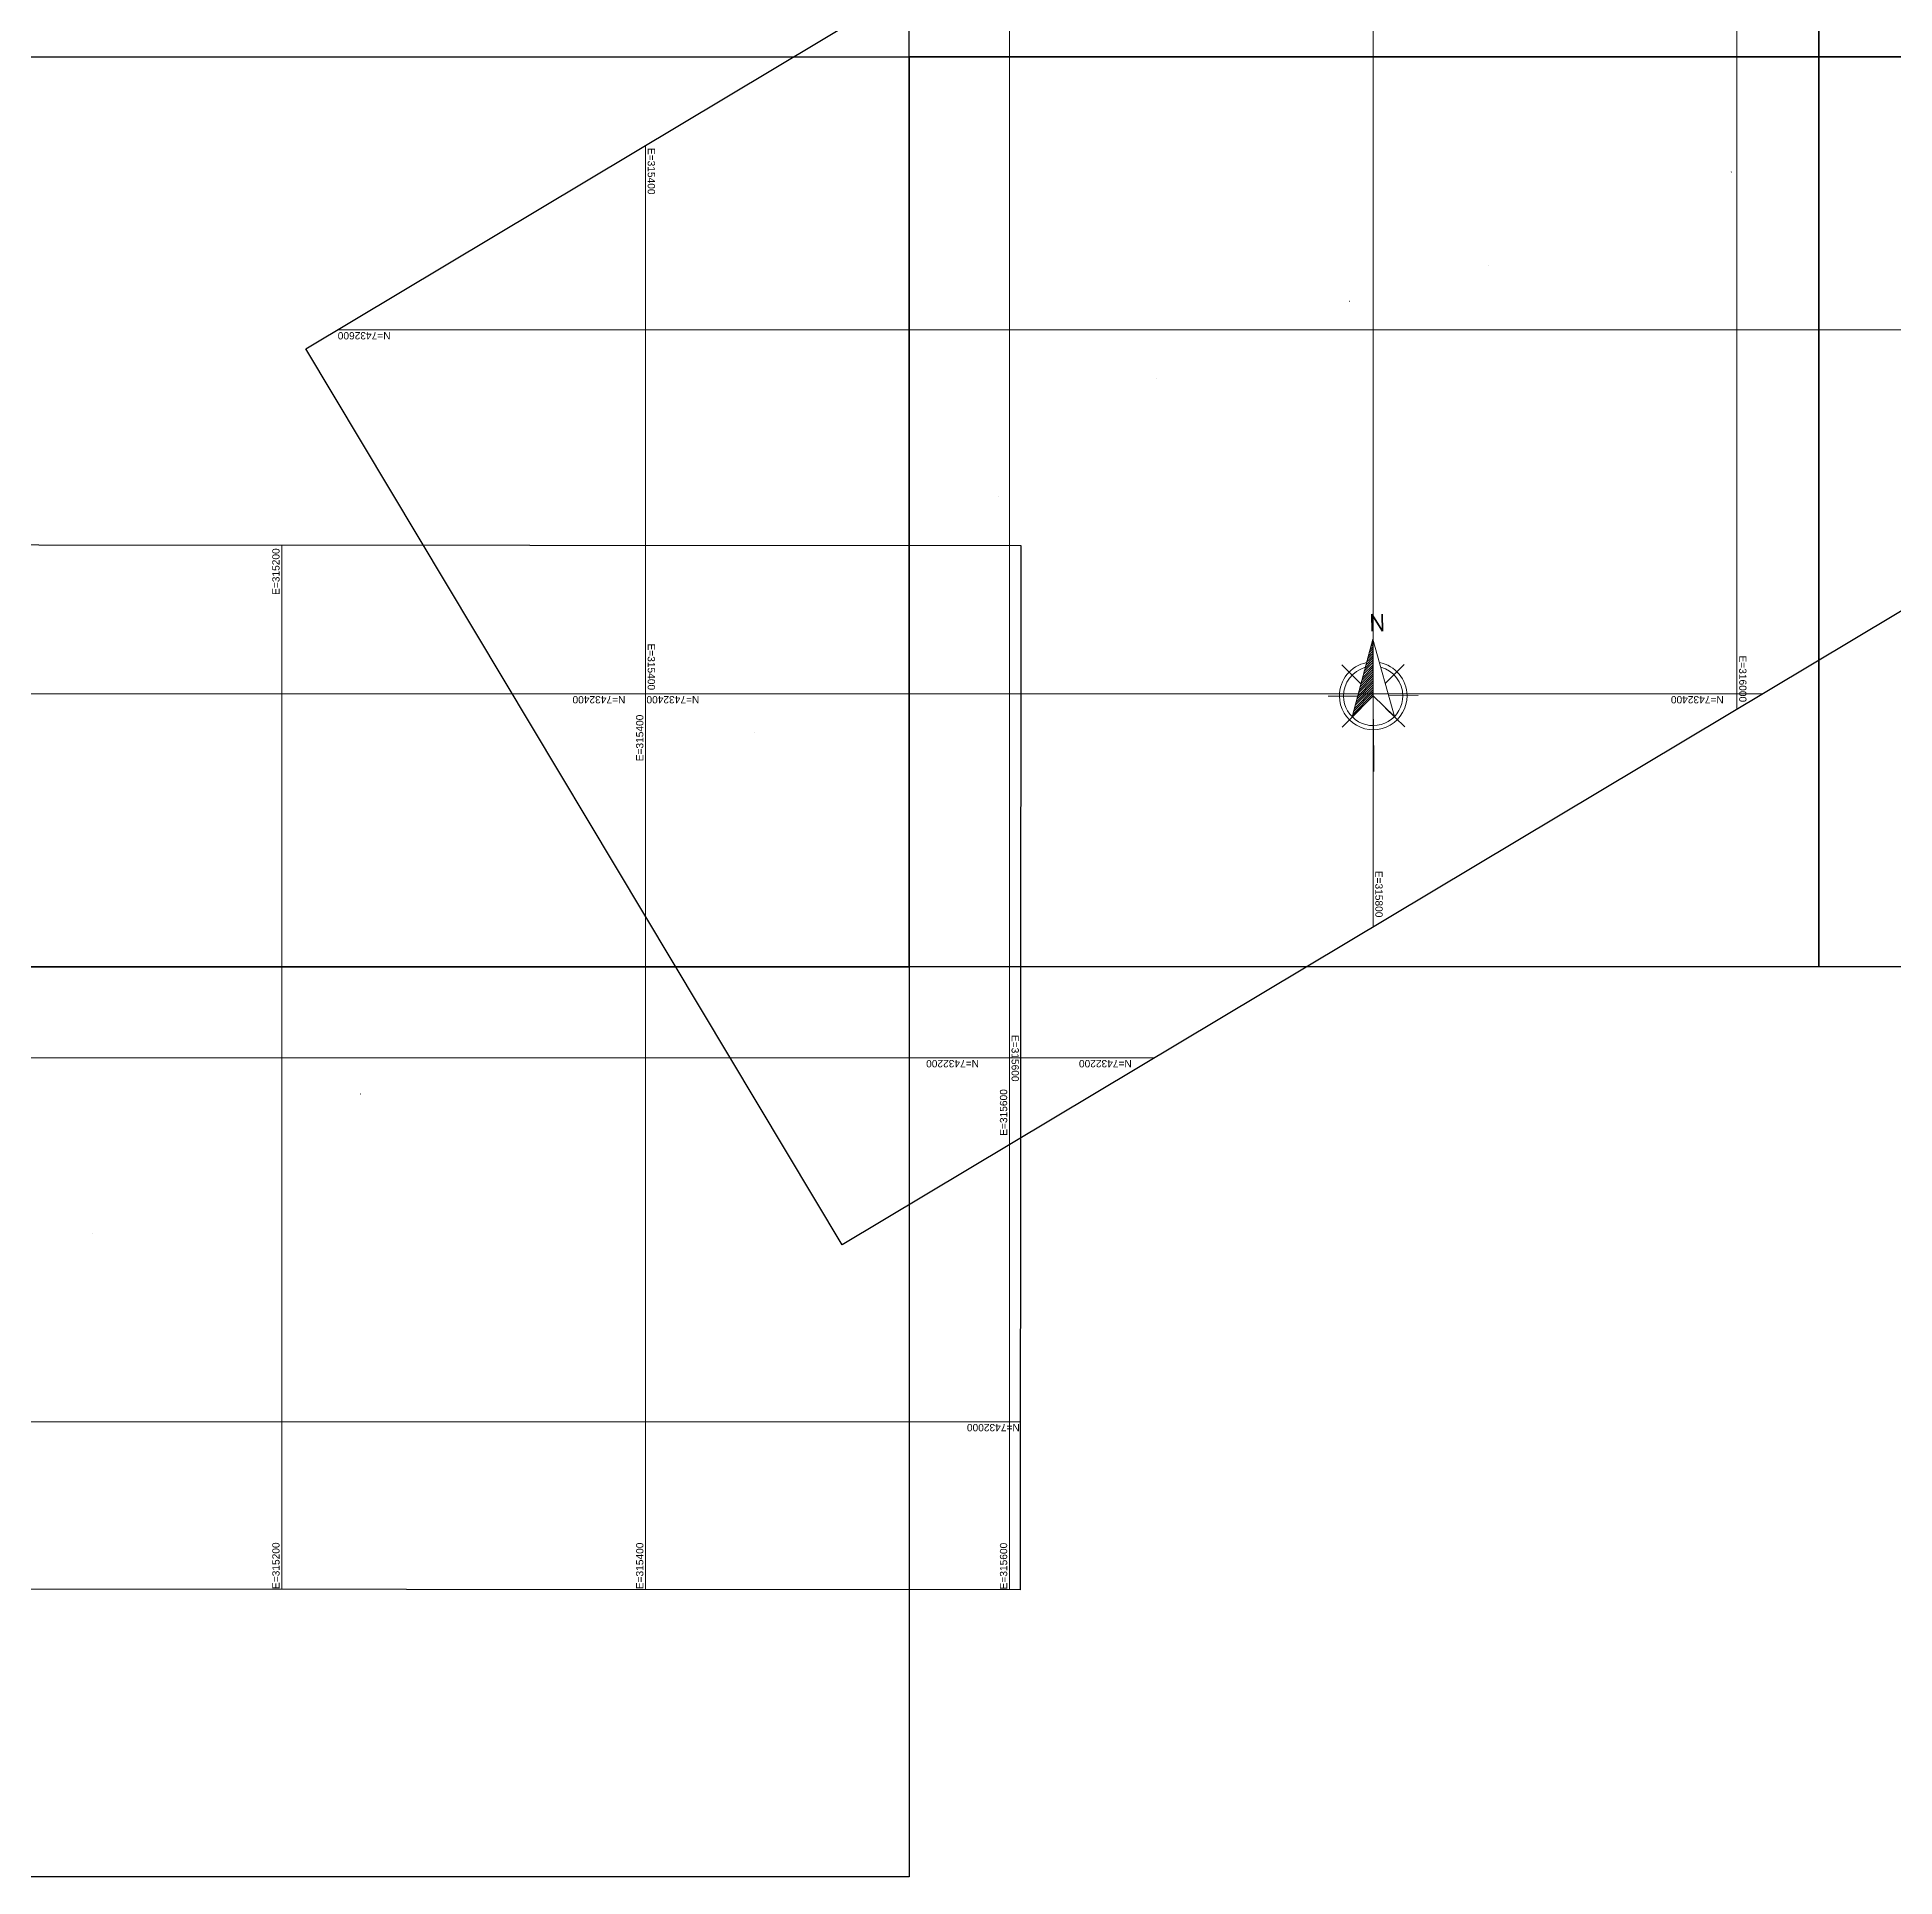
# Model space of a CAD drawing. Header units: metres. Extents: x 307545 to 341809, y 7387092 to 7434457.
# Drawn here: x 315066 to 316087, y 7431750 to 7432761 of the extents above; entities that cross this region are included whole.
import ezdxf
from ezdxf.enums import TextEntityAlignment as Align

# ---------------------------------------------------------------- set-up
doc = ezdxf.new("R2010")
doc.units = ezdxf.units.M
doc.header["$LTSCALE"] = 10
for name, color, linetype, lineweight in [('2 - TIC', 40, 'TIC_LINE', 30), ('A-NORTE', 2, 'Continuous', 9), ('F-VT-MALHA', 8, 'Continuous', 0)]:
    doc.layers.add(name, color=color, linetype=linetype, lineweight=lineweight)
doc.layers.add('A-IMAGENS', color=255, linetype='Continuous')
doc.layers.add('F-SC-MALHA-TXT', color=8, linetype='Continuous')
doc.layers.add('A-VIEWPORTS', color=2, linetype='Continuous', plot=False)
doc.styles.add('Arial', font='arial.ttf')
doc.styles.add('R200', font='simplex.shx', dxfattribs={"height": 5})
doc.styles.get("Standard").update_dxf_attribs({"font": 'arial.ttf'})
doc.linetypes.add('TIC_LINE', pattern='A,3.5,-0.25,["TIC",Standard,S=0.175,R=0,X=-0.05,Y=-0.1],-0.5', length=4.25)
doc.dimstyles.new('ISO-25', dxfattribs={"dimtxt": 2.5, "dimasz": 2.5, "dimexe": 1.25, "dimexo": 0.625, "dimtad": 1, "dimtxsty": 'Standard', "dimcen": 2.5, "dimadec": 0, "dimazin": 0, "dimtfac": 1, "dimtmove": 0, "dimatfit": 3, "dimfxl": 1, "dimarcsym": 0})
picture_1 = doc.add_image_def('image17.jpg', size_in_pixel=(5000, 5000))
picture_2 = doc.add_image_def('image23.jpg', size_in_pixel=(5000, 5000))
picture_3 = doc.add_image_def('image24.jpg', size_in_pixel=(5000, 5000))
picture_4 = doc.add_image_def('image25.jpg', size_in_pixel=(5000, 5000))
picture_5 = doc.add_image_def('image27.jpg', size_in_pixel=(5000, 5000))
picture_6 = doc.add_image_def('image29.jpg', size_in_pixel=(5000, 5000))

# ---------------------------------------------------------------- blocks, each defined once
blk = doc.blocks.new('*U73')
at = {"layer": 'A-VIEWPORTS', "color": 2, "linetype": 'Continuous', "lineweight": -3}
blk.add_lwpolyline([(316666.1, 7432790.2), (315508.1, 7432097.2), (315213.3, 7432589.7), (316371.3, 7433282.8)], close=True, dxfattribs=at)
blk = doc.blocks.new('*U74')
at = {"layer": 'A-VIEWPORTS', "color": 2, "linetype": 'Continuous', "lineweight": -3}
blk.add_lwpolyline([(315606, 7431907.6), (314256.5, 7431908.4), (314256.8, 7432482.4), (315606.3, 7432481.6)], close=True, dxfattribs=at)
blk = doc.blocks.new('*X81')
at = {"color": 0}
for p, q in [((146.36, -413.14), (147.62, -411.88)), ((146.55, -412.41), (147.62, -411.35)), ((146.75, -411.68), (147.62, -410.82)), ((146.95, -410.95), (147.62, -410.29)), ((147.15, -410.22), (147.62, -409.76)), ((147.35, -409.49), (147.62, -409.23)), ((147.55, -408.76), (147.62, -408.7)), ((144.76, -418.98), (147.62, -416.12)), ((144.96, -418.25), (147.62, -415.59)), ((145.16, -417.52), (147.62, -415.06)), ((145.36, -416.79), (147.62, -414.53)), ((145.56, -416.06), (147.62, -414)), ((145.76, -415.33), (147.62, -413.47)), ((145.96, -414.6), (147.62, -412.94)), ((146.16, -413.87), (147.62, -412.41)), ((142.96, -425.55), (147.62, -420.89)), ((143.16, -424.82), (147.62, -420.36)), ((143.36, -424.09), (147.62, -419.83)), ((143.56, -423.36), (147.62, -419.3)), ((143.76, -422.63), (147.62, -418.77)), ((143.96, -421.9), (147.62, -418.24)), ((144.16, -421.17), (147.62, -417.71)), ((144.36, -420.44), (147.62, -417.18)), ((144.56, -419.71), (147.62, -416.65)), ((142.76, -426.28), (147.62, -421.42))]:
    blk.add_line(p, q, dxfattribs=at)
blk = doc.blocks.new('NORTE')
at = {"layer": 'A-NORTE'}
for p, q in [((0, 72.7), (0, 35.2)), ((-6.7, 48.2), (-17.2, 58.7)), ((6.7, 48.2), (17.2, 58.7)), ((-8.5, 41.5), (-24.7, 41.5)), ((8.5, 41.5), (24.7, 41.5)), ((-6.7, 34.8), (-17.2, 24.4)), ((6.7, 34.8), (17.2, 24.4)), ((0, 28.7), (0, 0))]:
    blk.add_line(p, q, dxfattribs=at)
blk.add_lwpolyline([(-11.7, 30), (0, 72.7), (11.6, 30.1), (0, 41.5), (-11.7, 30)], dxfattribs=at)
for points in [[(-18.6, 41.5, 1), (18.6, 41.5, 0.359415), (3.5, 59.8, 1)], [(-3.5, 59.8, 0.359415), (-18.6, 41.5, 1)]]:
    blk.add_lwpolyline(points, format="xyb", dxfattribs=at)
for start, end in [(105.027, 180), (0, 74.973), (180, 0)]:
    blk.add_arc((0, 41.5), 16.3, start, end, dxfattribs=at)
at = {"layer": 'A-NORTE', "xscale": 2.329019315242768, "yscale": 2.329019315242768, "zscale": 2.329019315242768}
blk.add_blockref('*X81', (-343.8, 1024.1), dxfattribs=at)
at = {"layer": 'A-NORTE', "style": 'R200'}
blk.add_attdef('N', (-2, 77), '', height=9.44, dxfattribs=at)

msp = doc.modelspace()

# ---------------------------------------------------------------- linework, layer by layer
at = {"layer": 'F-VT-MALHA'}
for p, q in [((316000, 7433060.6), (316000, 7432391.6)), ((315800, 7432940.9), (315800, 7432271.9)), ((315600, 7432821.1), (315600, 7432183.1)), ((315400, 7432701.4), (315400, 7432388.9)), ((315230.5, 7432600), (316348.2, 7432600)), ((315200, 7432481.8), (315200, 7431907.8)), ((315389.2, 7432400), (314508.3, 7432400)), ((315389.2, 7432400), (316014, 7432400)), ((315400, 7432388.9), (315400, 7431907.7)), ((315583.6, 7432200), (314256.7, 7432200)), ((315583.6, 7432200), (315679.9, 7432200)), ((315600, 7432183.1), (315600, 7431907.6)), ((314256.5, 7432000), (315606, 7432000))]:
    msp.add_line(p, q, dxfattribs=at)

# ---------------------------------------------------------------- block references
at = {"layer": 'A-NORTE', "rotation": 0.3942012420536032}
msp.add_blockref('NORTE', (315800.3, 7432357.4), dxfattribs=at).add_auto_attribs({'N': 'N'})
at = {"layer": 'A-VIEWPORTS', "color": 2, "linetype": 'Continuous', "lineweight": -3}
for name in ['*U73', '*U74']:
    msp.add_blockref(name, (0, 0), dxfattribs=at)

# ---------------------------------------------------------------- texts
at = {"layer": 'F-SC-MALHA-TXT', "style": 'Arial'}
for s, rotation, p in [('E=315400', 270, (315400, 7432674.4)), ('N=7432600', 180, (315230.8, 7432600)), ('E=315200', 90, (315200, 7432480)), ('N=7432400', 180, (315400.5, 7432400)), ('E=315400', 90, (315400, 7432388.6)), ('E=315600', 90, (315600, 7432182.8))]:
    msp.add_text(s, height=4, rotation=rotation, dxfattribs=at).set_placement(p, align=Align.BOTTOM_RIGHT)
for s, rotation, p in [('E=315400', 270, (315400, 7432427.7)), ('E=316000', 270, (316000, 7432421.1)), ('N=7432400', 180, (315388.9, 7432400)), ('N=7432400', 180, (315992.7, 7432400)), ('E=315800', 270, (315800, 7432302.8)), ('E=315600', 270, (315600, 7432212.6)), ('N=7432200', 180, (315583.3, 7432200)), ('N=7432200', 180, (315667.3, 7432200)), ('N=7432000', 180, (315605.7, 7432000)), ('E=315200', 90, (315200, 7431908.1)), ('E=315400', 90, (315400, 7431908)), ('E=315600', 90, (315600, 7431907.9))]:
    msp.add_text(s, height=4, rotation=rotation, dxfattribs=at).set_placement(p, align=Align.BOTTOM_LEFT)

# ---------------------------------------------------------------- pictures from other files: only their frames are drawn
at = {"layer": 'A-IMAGENS', "transparency": 33554687}
image = msp.add_image(picture_3, insert=(315544.9, 7432750), size_in_units=(500, 500), dxfattribs=dict(at, brightness=90))
image.dxf.flags = 6
image = msp.add_image(picture_6, insert=(316044.9, 7432750), size_in_units=(500, 500), dxfattribs=dict(at, brightness=90))
image.dxf.flags = 6
image = msp.add_image(picture_4, insert=(315044.9, 7432250), size_in_units=(500, 500), dxfattribs=dict(at, brightness=90))
image.dxf.flags = 6
image = msp.add_image(picture_2, insert=(315544.9, 7432250), size_in_units=(500, 500), dxfattribs=dict(at, brightness=90))
image.dxf.flags = 6
image = msp.add_image(picture_5, insert=(316044.9, 7432250), size_in_units=(500, 500), dxfattribs=dict(at, brightness=90))
image.dxf.flags = 6
image = msp.add_image(picture_1, insert=(315044.9, 7431750), size_in_units=(500, 500), dxfattribs=dict(at, brightness=90))
image.dxf.flags = 6

# ---------------------------------------------------------------- leaders
at = {"layer": '2 - TIC', "color": 40, "linetype": 'TIC_LINE', "lineweight": 30}
for points in [[(315996.8, 7432686.7), (315996.9, 7432686.8)], [(315863.6, 7432635.3), (315863.6, 7432635.3)], [(315787, 7432615.8), (315787.1, 7432615.8)], [(315681.1, 7432573.2), (315681.1, 7432573.2)], [(315594.3, 7432508.7), (315594.3, 7432508.7)], [(315459.9, 7432378.6), (315459.9, 7432378.6)], [(315243.3, 7432180.3), (315243.4, 7432180.3)], [(315095.8, 7432103.3), (315095.8, 7432103.3)]]:
    msp.add_leader(points, dimstyle='ISO-25', override={"dimscale": 1, "dimasz": 0.01}, dxfattribs=at)

doc.saveas('drawing.dxf')
